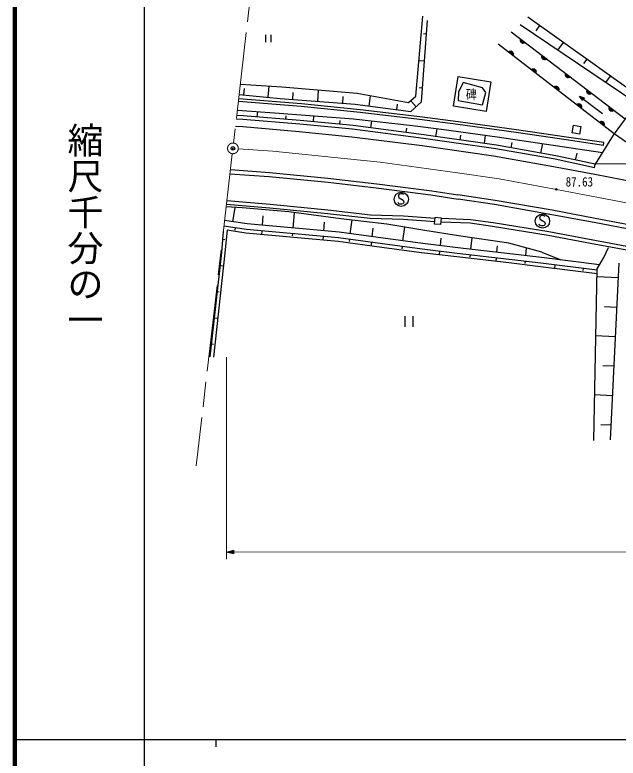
# Model space of a CAD drawing. Units: millimetres, scale not verified. Extents: x 40000 to 680000, y 20000 to 380000.
# Drawn here: x 40000 to 124082, y 202409 to 305974 of the extents above; entities that cross this region are included whole.
import ezdxf
from ezdxf.enums import TextEntityAlignment as Align

# ---------------------------------------------------------------- set-up
doc = ezdxf.new("R2010")
doc.units = ezdxf.units.MM
doc.header["$LTSCALE"] = 1000
doc.header["$PDMODE"] = 32
doc.header["$PDSIZE"] = 500
doc.linetypes.add('CHAIN', pattern=[18.5, 12, -1.5, 3.5, -1.5])
for name, color, linetype, lineweight in [('M-BGD', 7, 'Continuous', 25), ('M-BMK', 2, 'CHAIN', 13), ('M-STR-HTXT', 7, 'Continuous', 13), ('M-TTL', 2, 'Continuous', 140), ('M-TTL-BAND', 7, 'Continuous', 25)]:
    doc.layers.add(name, color=color, linetype=linetype, lineweight=lineweight)
doc.layers.add('M-OTRS', color=6, linetype='Continuous')
doc.styles.add('@ＭＳ ゴシック', font='')
doc.styles.add('ＭＳ ゴシック', font='')
doc.styles.get('@ＭＳ ゴシック').set_extended_font_data('@MS Gothic')
doc.styles.get('ＭＳ ゴシック').set_extended_font_data('MS Gothic')

msp = doc.modelspace()

# ---------------------------------------------------------------- linework, layer by layer
at = {"layer": 'M-BGD'}
for p, q in [((95901, 294647), (96866, 305771)), ((127901, 293939), (111494, 305644)), ((96689, 293858), (97535, 305197)), ((127443, 293084), (110408, 304563)), ((109195, 303597), (125048, 291478)), ((113135, 304473), (112629, 303765)), ((74952, 303170), (74953, 302170)), ((74952, 303170), (74953, 302170)), ((75720, 302171), (75720, 303171)), ((75720, 302171), (75720, 303171)), ((97394, 303307), (96952, 303340)), ((110984, 302041), (110461, 302441)), ((110466, 302500), (111038, 302063)), ((111084, 302090), (110480, 302552)), ((107360, 301917), (123534, 289445)), ((110459, 302379), (110922, 302026)), ((110853, 302015), (110469, 302309)), ((110513, 302212), (110750, 302031)), ((116416, 302132), (115636, 301040)), ((108842, 300837), (109444, 300373)), ((109458, 300425), (108888, 300865)), ((108943, 300886), (109464, 300484)), ((109466, 300546), (109005, 300901)), ((109073, 300912), (109457, 300616)), ((109413, 300713), (109177, 300895)), ((97112, 299528), (96330, 299586)), ((113453, 300091), (113915, 299737)), ((113977, 299753), (113454, 300152)), ((113459, 300211), (114031, 299774)), ((113846, 299727), (113462, 300021)), ((114078, 299802), (113474, 300263)), ((113506, 299924), (113743, 299743)), ((119697, 299791), (119267, 299188)), ((112009, 298395), (112611, 297931)), ((112626, 297983), (112056, 298422)), ((112110, 298444), (112631, 298042)), ((112633, 298103), (112172, 298459)), ((112241, 298469), (112624, 298173)), ((112580, 298270), (112344, 298452)), ((101118, 293240), (101788, 297375)), ((101788, 297375), (106361, 296634)), ((116731, 297584), (117194, 297231)), ((117256, 297246), (116733, 297646)), ((116738, 297705), (117310, 297268)), ((117125, 297220), (116741, 297514)), ((117356, 297295), (116753, 297757)), ((116785, 297417), (117022, 297236)), ((122979, 297450), (122324, 296533)), ((71429, 296326), (77220, 295937)), ((102464, 296573), (101811, 295195)), ((105168, 295807), (102464, 296573)), ((106361, 296634), (105691, 292498)), ((71926, 294825), (72012, 295700)), ((75297, 294495), (75449, 296056)), ((77220, 295937), (87709, 295049)), ((82214, 293923), (82337, 295504)), ((96830, 295748), (96333, 295785)), ((101811, 295195), (101769, 294035)), ((105657, 295149), (105168, 295807)), ((115177, 295952), (115779, 295488)), ((115794, 295540), (115223, 295980)), ((115278, 296001), (115799, 295599)), ((115801, 295661), (115340, 296016)), ((115408, 296026), (115792, 295731)), ((115748, 295828), (115512, 296010)), ((119733, 295289), (120196, 294936)), ((120258, 294951), (119735, 295351)), ((119740, 295410), (120312, 294973)), ((120127, 294925), (119743, 295219)), ((120358, 295000), (119754, 295462)), ((79954, 293586), (71194, 294292)), ((71263, 294890), (76982, 294330)), ((76982, 294330), (87447, 293516)), ((78726, 294194), (78801, 295157)), ((85703, 293652), (85775, 294586)), ((87709, 295049), (94874, 293755)), ((89379, 293261), (89571, 294712)), ((94874, 293755), (95901, 294647)), ((105158, 293439), (105657, 295149)), ((118714, 294660), (121903, 292243)), ((119787, 295122), (120024, 294941)), ((79918, 293188), (71148, 293895)), ((88106, 292365), (79918, 293188)), ((88150, 292762), (79954, 293586)), ((87447, 293516), (95175, 292495)), ((93243, 292750), (93344, 293511)), ((95175, 292495), (96689, 293858)), ((95932, 293177), (95176, 294017)), ((105691, 292498), (101118, 293240)), ((101769, 294035), (105158, 293439)), ((118345, 293510), (118946, 293046)), ((118961, 293097), (118391, 293537)), ((118445, 293558), (118966, 293156)), ((118968, 293218), (118507, 293573)), ((118576, 293584), (118959, 293288)), ((118915, 293385), (118679, 293567)), ((71008, 292687), (76842, 292289)), ((73792, 291724), (73854, 292493)), ((76842, 292289), (87190, 291491)), ((96384, 291379), (88106, 292365)), ((96433, 291776), (88150, 292762)), ((122843, 292912), (123305, 292559)), ((123367, 292574), (122845, 292974)), ((122850, 293033), (123422, 292595)), ((123237, 292548), (122852, 292842)), ((123468, 292623), (122864, 293085)), ((122896, 292745), (123133, 292564)), ((125713, 292372), (123368, 289220)), ((71768, 291385), (70863, 291438)), ((71803, 291883), (70921, 291935)), ((79717, 290746), (71768, 291385)), ((79760, 291244), (71803, 291883)), ((77771, 291404), (77810, 291889)), ((87137, 290559), (79760, 291244)), ((81604, 291073), (81683, 291916)), ((85293, 290730), (85343, 291271)), ((87190, 291491), (95414, 290550)), ((89605, 290229), (89735, 291200)), ((101723, 290689), (96384, 291379)), ((101776, 291086), (96433, 291776)), ((109931, 289967), (101776, 291086)), ((121512, 291067), (122114, 290603)), ((122129, 290655), (121559, 291094)), ((121613, 291116), (122134, 290714)), ((122136, 290775), (121675, 291131)), ((121744, 291141), (122127, 290846)), ((122083, 290943), (121847, 291124)), ((71756, 290357), (70746, 290423)), ((79642, 289680), (71756, 290357)), ((87081, 290062), (79717, 290746)), ((96939, 288743), (87081, 290062)), ((97007, 289239), (87137, 290559)), ((94540, 289569), (94625, 290208)), ((95414, 290550), (99484, 290031)), ((98693, 289002), (98849, 290112)), ((99484, 290031), (107244, 288980)), ((109875, 289571), (101723, 290689)), ((117678, 289546), (117857, 290585)), ((117857, 290585), (118867, 290411)), ((118867, 290411), (118688, 289372)), ((86946, 288955), (79642, 289680)), ((96777, 287740), (86946, 288955)), ((107119, 287818), (97007, 289239)), ((102063, 288528), (102159, 289207)), ((105434, 288054), (105595, 289203)), ((107244, 288980), (121909, 286820)), ((116836, 288540), (109875, 289571)), ((116893, 288936), (109931, 289967)), ((118688, 289372), (117678, 289546)), ((123368, 289220), (120898, 285156)), ((123534, 289445), (127420, 286708)), ((107040, 287324), (96939, 288743)), ((109188, 287447), (109318, 288176)), ((113325, 286706), (113565, 288049)), ((122049, 287790), (116836, 288540)), ((122106, 288186), (116893, 288936)), ((122049, 287790), (122106, 288186)), ((106712, 286299), (96777, 287740)), ((115297, 285845), (107040, 287324)), ((115393, 286336), (107119, 287818)), ((115055, 284806), (106712, 286299)), ((120793, 284667), (115297, 285845)), ((120898, 285156), (115393, 286336)), ((118146, 285746), (118349, 286693)), ((120823, 283738), (115055, 284806)), ((120793, 284667), (120898, 285156)), ((126647, 285201), (120898, 285156)), ((69984, 283835), (75422, 283447)), ((70053, 284438), (75501, 284028)), ((75501, 284028), (83634, 283225)), ((75422, 283447), (83648, 282680)), ((83634, 283225), (90456, 282453)), ((126615, 282588), (120823, 283738)), ((83648, 282680), (90354, 281895)), ((90354, 281895), (97986, 280908)), ((90456, 282453), (98126, 281460)), ((97986, 280908), (101784, 280308)), ((98126, 281460), (101754, 280913)), ((106952, 280123), (101754, 280913)), ((69550, 280088), (75596, 279591)), ((106868, 279563), (101784, 280308)), ((114909, 278743), (106952, 280123)), ((71700, 279072), (69452, 279242)), ((69493, 279591), (75551, 279093)), ((70383, 277151), (70689, 279148)), ((78166, 278517), (71700, 279072)), ((75551, 279093), (83555, 278302)), ((75596, 279591), (83607, 278799)), ((83607, 278799), (89575, 278133)), ((114825, 278115), (106868, 279563)), ((120881, 277592), (114909, 278743)), ((74503, 276653), (74620, 277950)), ((85435, 277577), (78166, 278517)), ((78780, 276266), (78974, 278412)), ((83555, 278302), (89539, 277634)), ((91864, 276814), (85435, 277577)), ((89539, 277634), (94146, 277489)), ((89575, 278133), (94172, 277989)), ((94172, 277989), (98560, 277667)), ((98488, 276825), (98565, 277721)), ((99462, 277644), (98565, 277721)), ((99385, 276748), (99462, 277644)), ((103484, 277427), (99458, 277595)), ((120752, 277022), (114825, 278115)), ((128770, 276095), (120881, 277592)), ((72267, 276052), (69139, 276533)), ((72364, 276847), (69231, 277328)), ((85195, 275686), (72364, 276847)), ((83057, 275879), (83165, 277068)), ((86730, 275476), (86991, 277392)), ((97163, 275913), (91864, 276814)), ((94146, 277489), (98518, 277168)), ((99385, 276748), (98488, 276825)), ((103439, 276929), (99415, 277096)), ((106579, 276492), (103439, 276929)), ((106653, 276987), (103484, 277427)), ((114428, 275737), (106653, 276987)), ((128753, 275480), (120752, 277022)), ((69053, 275789), (68787, 272875)), ((69570, 275960), (69285, 272825)), ((72207, 275555), (69570, 275960)), ((70694, 276294), (70648, 275997)), ((85049, 274393), (72207, 275555)), ((85105, 274890), (72267, 276052)), ((74407, 275858), (74362, 275360)), ((91332, 274847), (85195, 275686)), ((89798, 275057), (89960, 276239)), ((94093, 274488), (94341, 276393)), ((101841, 275196), (97163, 275913)), ((114341, 275244), (106579, 276492)), ((120328, 274619), (114428, 275737)), ((68954, 274705), (69253, 274678)), ((78686, 275471), (78659, 275172)), ((82966, 275084), (82921, 274586)), ((91226, 274054), (85105, 274890)), ((86636, 274681), (86595, 274384)), ((96854, 274129), (91332, 274847)), ((99303, 273832), (99428, 274865)), ((108865, 274143), (101841, 275196)), ((103561, 273325), (103746, 274910)), ((120236, 274127), (114341, 275244)), ((128007, 273185), (120328, 274619)), ((91160, 273559), (85049, 274393)), ((89696, 274263), (89629, 273768)), ((96692, 272839), (91160, 273559)), ((96755, 273335), (91226, 274054)), ((93991, 273695), (93952, 273397)), ((101752, 273536), (96854, 274129)), ((108986, 272691), (101752, 273536)), ((107178, 272902), (107281, 273783)), ((113457, 272887), (108865, 274143)), ((111201, 272431), (111323, 273471)), ((127918, 272693), (120236, 274127)), ((122084, 272168), (122747, 273541)), ((68787, 272875), (67194, 258311)), ((69285, 272825), (67691, 258257)), ((101599, 272245), (96692, 272839)), ((101658, 272741), (96755, 273335)), ((99206, 273038), (99146, 272542)), ((108894, 271897), (101658, 272741)), ((103467, 272530), (103432, 272232)), ((113416, 272171), (108986, 272691)), ((113457, 272887), (116107, 271831)), ((108836, 271400), (101599, 272245)), ((107085, 272108), (107027, 271611)), ((113259, 270880), (108836, 271400)), ((113319, 271377), (108894, 271897)), ((111106, 271637), (111071, 271339)), ((121160, 270388), (113319, 271377)), ((121498, 271152), (113416, 272171)), ((121164, 270573), (122084, 272168)), ((124163, 271378), (122973, 246744)), ((68588, 271054), (69085, 271000)), ((121151, 269885), (113259, 270880)), ((115279, 271130), (115217, 270633)), ((119200, 270635), (119162, 270338)), ((120713, 246687), (121164, 270573)), ((124064, 269325), (121143, 269466)), ((68190, 267413), (68488, 267381)), ((123866, 265220), (122185, 265301)), ((67792, 263773), (68289, 263718)), ((94344, 263983), (94344, 262483)), ((95496, 262484), (95495, 263984)), ((123667, 261114), (120987, 261243)), ((67393, 260132), (67692, 260099)), ((123469, 257008), (121934, 257082)), ((123271, 252902), (120832, 253020)), ((123072, 248796), (121682, 248864))]:
    msp.add_line(p, q, dxfattribs=at)
for points in [[(111130, 302118), (111049, 302064), (110965, 302030), (110850, 302007), (110751, 302023), (110658, 302056), (110559, 302131), (110503, 302212), (110462, 302304), (110454, 302421), (110463, 302512), (110495, 302604)], [(108795, 300810), (108877, 300863), (108961, 300897), (109077, 300919), (109176, 300903), (109268, 300870), (109367, 300794), (109423, 300713), (109463, 300621), (109471, 300504), (109461, 300413), (109429, 300322)], [(114124, 299829), (114042, 299776), (113959, 299742), (113843, 299719), (113744, 299734), (113651, 299768), (113553, 299843), (113496, 299924), (113455, 300015), (113447, 300133), (113456, 300224), (113488, 300315)], [(111963, 298368), (112045, 298421), (112129, 298455), (112244, 298477), (112343, 298461), (112436, 298427), (112534, 298351), (112590, 298270), (112631, 298179), (112639, 298061), (112629, 297970), (112597, 297879)], [(117403, 297323), (117321, 297269), (117237, 297235), (117122, 297213), (117023, 297228), (116930, 297261), (116831, 297336), (116775, 297417), (116734, 297509), (116726, 297626), (116735, 297717), (116767, 297809)], [(115131, 295925), (115212, 295978), (115296, 296012), (115412, 296034), (115511, 296018), (115603, 295985), (115702, 295909), (115758, 295828), (115798, 295736), (115806, 295619), (115797, 295528), (115764, 295436)], [(120404, 295028), (120323, 294974), (120239, 294940), (120124, 294918), (120025, 294933), (119932, 294966), (119833, 295041), (119777, 295122), (119736, 295214), (119728, 295331), (119737, 295422), (119769, 295514)], [(118298, 293482), (118380, 293536), (118464, 293569), (118579, 293591), (118678, 293576), (118771, 293542), (118869, 293466), (118925, 293385), (118966, 293293), (118974, 293176), (118964, 293085), (118932, 292994)], [(123514, 292651), (123433, 292597), (123349, 292563), (123233, 292540), (123134, 292556), (123041, 292589), (122943, 292664), (122886, 292745), (122846, 292837), (122837, 292954), (122846, 293045), (122878, 293136)], [(121466, 291040), (121547, 291093), (121631, 291127), (121747, 291149), (121846, 291133), (121939, 291099), (122037, 291024), (122093, 290942), (122133, 290851), (122141, 290733), (122132, 290642), (122099, 290551)]]:
    msp.add_lwpolyline(points, close=True, dxfattribs=at)
for points in [[(119182, 294035), (118714, 294660), (119441, 294377)], [(94163, 280925), (94108, 280985), (94033, 281020), (93928, 281039), (93773, 281039), (93643, 281004), (93533, 280929), (93468, 280819), (93463, 280704), (93468, 280629), (93508, 280529), (93578, 280474), (94124, 280160), (94184, 280070), (94224, 279945), (94214, 279825), (94179, 279730), (94109, 279640), (93954, 279595), (93724, 279594), (93624, 279609), (93529, 279654), (93449, 279729), (93379, 279844)], [(113845, 277890), (113790, 277950), (113715, 277985), (113610, 278004), (113455, 278004), (113325, 277969), (113215, 277894), (113150, 277784), (113145, 277669), (113150, 277594), (113190, 277494), (113260, 277439), (113805, 277125), (113865, 277035), (113905, 276910), (113895, 276790), (113860, 276695), (113790, 276605), (113635, 276559), (113405, 276559), (113305, 276574), (113210, 276619), (113130, 276694), (113060, 276809)]]:
    msp.add_lwpolyline(points, dxfattribs=at)
for centre, radius in [((115470, 281662), 99.5), ((93854, 280279), 995), ((115470, 281662), 3), ((113535, 277244), 995)]:
    msp.add_circle(centre, radius, dxfattribs=at)
at = {"layer": 'M-BMK'}
for p, q in [((74387, 321885), (70479, 288119)), ((75965, 286962), (71141, 287319)), ((84080, 286158), (75965, 286962)), ((70307, 286629), (65276, 243151)), ((90925, 285427), (84080, 286158)), ((101680, 283976), (90925, 285427)), ((107494, 283124), (101680, 283976)), ((115470, 281662), (107494, 283124)), ((121366, 280549), (115470, 281662)), ((129150, 279018), (121366, 280549))]:
    msp.add_line(p, q, dxfattribs=at)
msp.add_circle((70393, 287374), 746, dxfattribs=at)
at = {"layer": 'M-OTRS'}
msp.add_point((70393, 287374), dxfattribs=at)
at = {"layer": 'M-STR-HTXT'}
for p, q in [((69483, 258258), (69498, 230120)), ((69497, 231120), (569286, 231382))]:
    msp.add_line(p, q, dxfattribs=at)
for points in [[(69497, 231120), (70497, 230870), (70497, 231370)], [(69702, 231120), (70435, 231295), (70435, 230945)], [(69802, 231120), (70397, 231258), (70397, 230983)], [(69905, 231120), (70360, 231220), (70360, 231020)], [(70005, 231120), (70322, 231183), (70322, 231058)]]:
    msp.add_lwpolyline(points, close=True, dxfattribs=at)
for points in [[(69600, 231120), (70472, 231333), (70472, 230908), (69602, 231120)], [(70285, 231120), (70107, 231120), (70285, 231145), (70285, 231095), (70107, 231120)]]:
    msp.add_lwpolyline(points, dxfattribs=at)
at = {"layer": 'M-TTL'}
msp.add_line((40000, 380000), (40000, 20000), dxfattribs=at)
at = {"layer": 'M-TTL-BAND'}
for p, q in [((58000, 370000), (58000, 20000)), ((40000, 205000), (579000, 205000)), ((68000, 205000), (68000, 204000))]:
    msp.add_line(p, q, dxfattribs=at)

# ---------------------------------------------------------------- texts
at = {"layer": 'M-BGD', "style": 'ＭＳ ゴシック', "width": 0.85}
for s, p in [('碑', (102860, 293827)), ('87.63', (116770, 281662))]:
    msp.add_text(s, height=1320, rotation=0.03, dxfattribs=at).set_placement(p, align=Align.BOTTOM_LEFT)
at = {"layer": 'M-TTL-BAND', "style": '@ＭＳ ゴシック'}
msp.add_text('縮尺千分の一', height=3666, rotation=270, dxfattribs=at).set_placement((49777, 261030), align=Align.MIDDLE_RIGHT)

doc.saveas('drawing.dxf')
